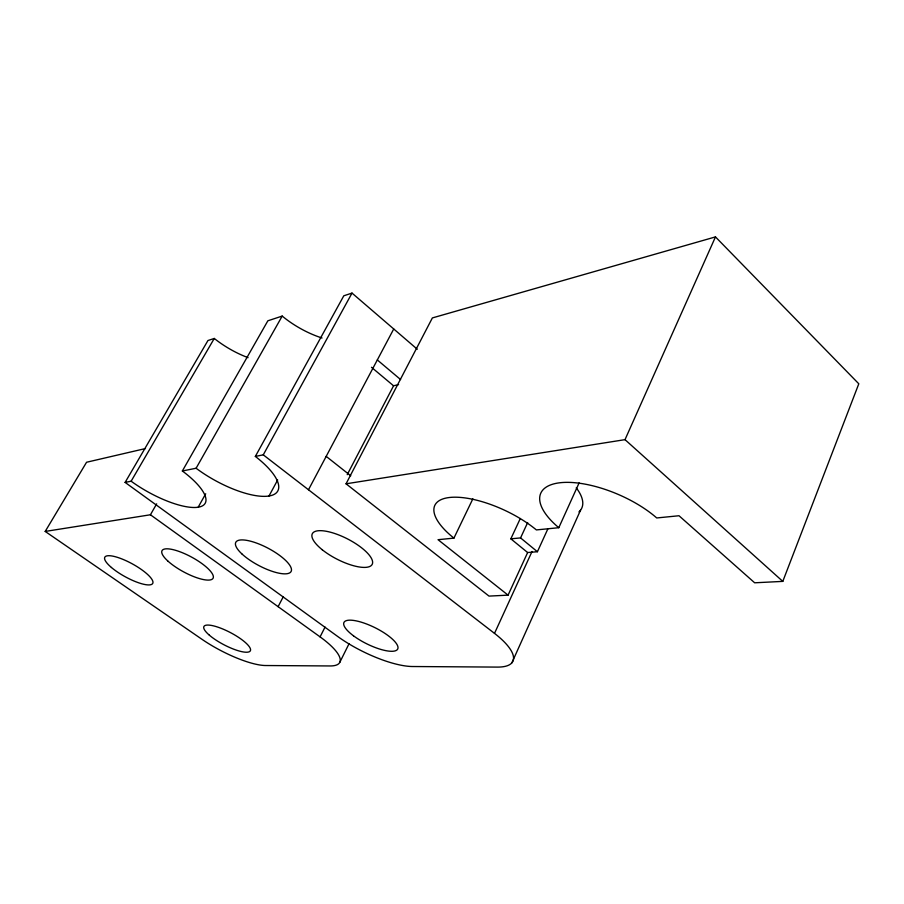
<?xml version="1.0" encoding="UTF-8"?>
<svg xmlns="http://www.w3.org/2000/svg" width="904" height="904" viewBox="0 0 904 904"><rect width="100%" height="100%" fill="white"/><g stroke="black" fill="none" stroke-linecap="round" stroke-linejoin="round"><path stroke-width="1.36" d="M508.071 595.148L438.044 539.699L453.921 538.117A65.777 25.289 25.2 0 1 450.124 497.426A65.777 25.289 25.2 0 1 536.388 529.925L558.796 527.699A72.105 29.866 23.5 0 1 560.853 482.657A72.105 29.866 23.5 0 1 656.733 517.958L679.006 515.743L754.659 582.797L782.796 581.385L858.8 383.793L715.471 236.904L432.372 317.925L346.051 483.809L489.007 596.098L508.071 595.148L527.642 552.536L537.417 551.734L547.903 528.783M346.051 483.809L625.014 439.649L715.471 236.904M511.879 662.824L580.549 510.172M558.796 527.699L579.125 482.883M248.08 357.656A53.98 22.543 30.3 0 1 214.271 338.446L207.954 340.525L125.114 482.408L337.78 636.529A60.003 18.136 26.3 0 0 412.495 666.519L497.403 667.096A64.579 20.882 25.4 0 0 494.511 633.376L532.038 551.474M520.297 518.523L510.839 538.829L520.557 537.914L527.665 522.58M453.921 538.117L472.86 498.838M339.847 662.248L349.068 643.682M145.465 448.553L86.569 462.249L45.2 531.439L201.92 639.264A52.409 13.797 27.6 0 0 265.663 665.525L330.005 665.954A55.698 15.639 27.1 0 0 320.084 636.879L325.044 627.082M278.104 606.663L283.257 596.787M347.226 474.679L393.568 385.793L398.574 384.607M308.49 489.753L393.737 328.977M268.996 496.002L277.664 479.979M125.114 482.408L131.136 481.21A56.342 18.193 29.4 0 0 198.903 507.087A56.342 18.193 29.4 0 0 182.359 470.984L196.1 468.249A60.365 21.12 29 0 0 269.889 495.844A60.365 21.12 29 0 0 255.346 456.43L263.267 454.848L352.018 293.088L417.286 349.238M255.346 456.43L343.802 295.789L352.018 293.088M198.179 507.212L205.705 493.765M196.1 468.249L282.206 316.072A57.653 26.001 29.7 0 0 322.05 338.006M182.359 470.984L267.866 320.796L282.206 316.072M45.2 531.439L150.426 514.771L156.663 503.856M131.136 481.21L214.271 338.446M150.426 514.771L320.084 636.879M263.267 454.848L494.511 633.376M326.186 456.373L350.752 475.786M510.839 538.829L527.642 552.536M520.557 537.914L537.417 551.734M371.476 367.273L393.568 385.793M377.318 359.939L400.596 379.556M625.014 439.649L782.796 581.385M576.255 487.832A61.89 25.888 24.9 0 1 578.967 511.901M209.378 635.196A26.193 6.893 27.6 0 0 249.267 651.75A26.193 6.893 27.6 0 0 222.802 629.003A26.193 6.893 27.6 0 0 209.378 635.196M353.487 635.806A29.99 9.063 26.3 0 0 397.613 649.196A29.99 9.063 26.3 0 0 361.363 622.201A29.99 9.063 26.3 0 0 353.487 635.806M167.647 560.842A29.018 8.396 28.4 0 0 211.773 579.441A29.018 8.396 28.4 0 0 183.218 553.067A29.018 8.396 28.4 0 0 167.647 560.842M111.429 567.486A27.301 7.356 28.7 0 0 152.053 584.154A27.301 7.356 28.7 0 0 122.797 559.305A27.301 7.356 28.7 0 0 111.429 567.486M322.242 549.745A33.64 11.413 27.1 0 0 372.075 564.559A33.64 11.413 27.1 0 0 332.435 532.772A33.64 11.413 27.1 0 0 322.242 549.745M241.73 553.756A31.267 9.82 27.8 0 0 289.653 572.899A31.267 9.82 27.8 0 0 258.962 543.993A31.267 9.82 27.8 0 0 241.73 553.756"/></g></svg>
